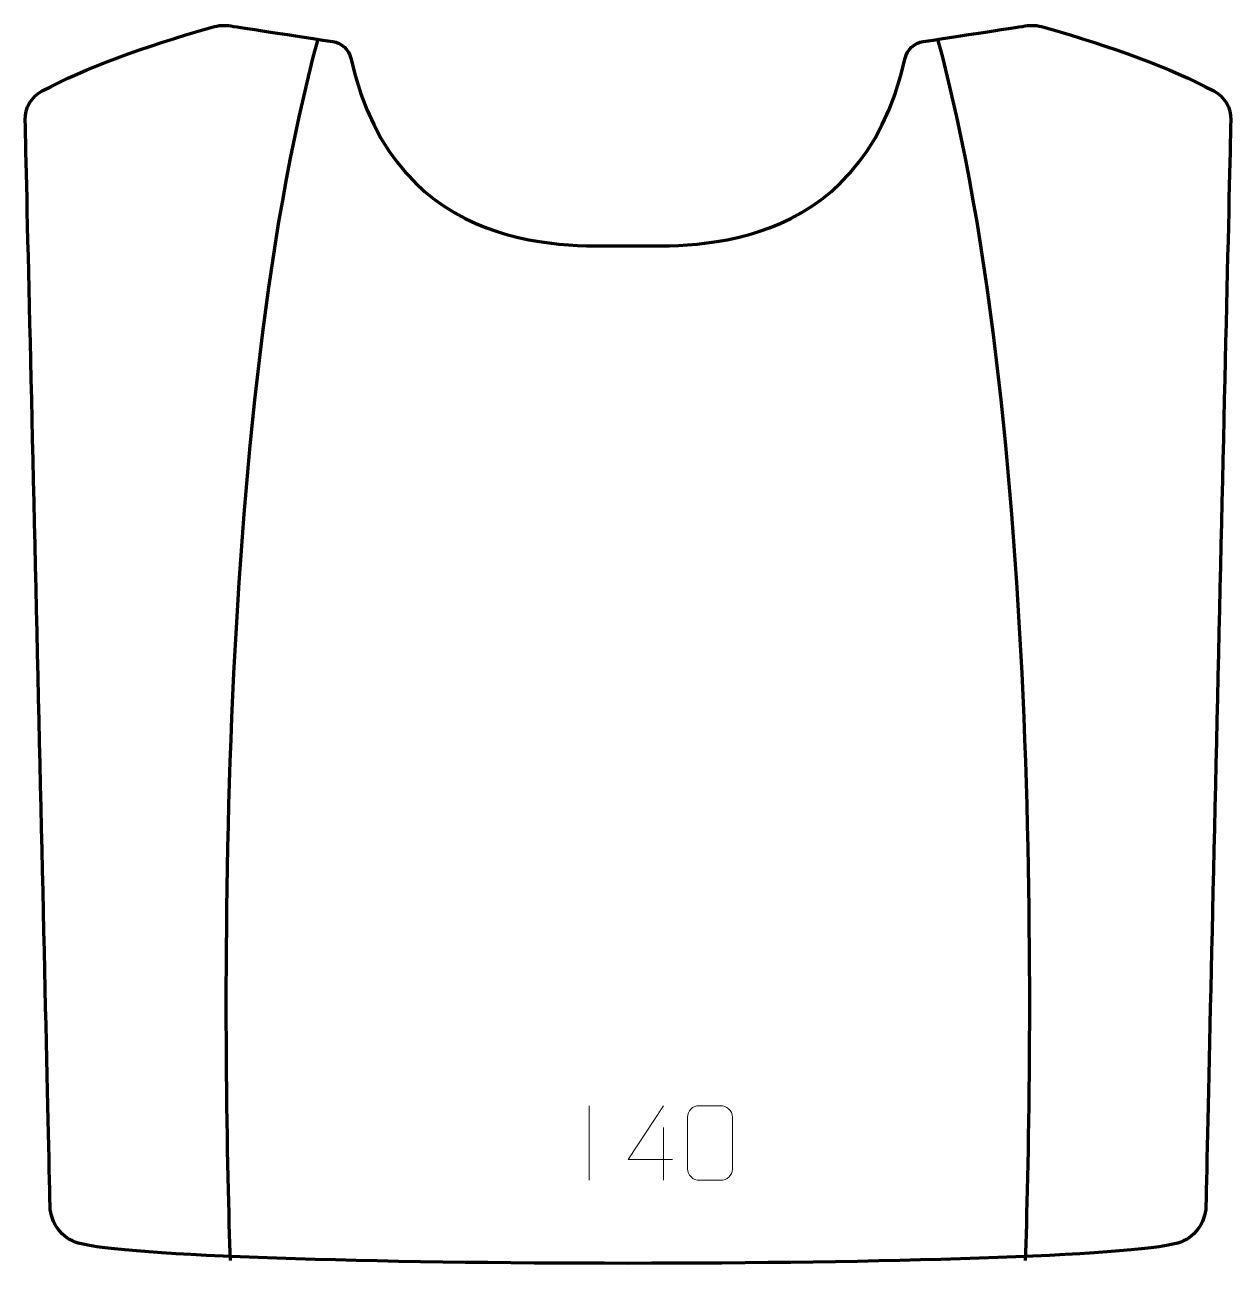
# Model space of a CAD drawing. Header units: millimetres. Extents: x -197 to 208, y -264 to 154.
import ezdxf

# ---------------------------------------------------------------- set-up
doc = ezdxf.new("R2010")
doc.units = ezdxf.units.MM
doc.header["$MEASUREMENT"] = 0
doc.layers.add('layer 1', color=7, linetype='Continuous')
doc.layers.add('layer 2', color=7, linetype='Continuous')

msp = doc.modelspace()

# ---------------------------------------------------------------- linework, layer by layer
at = {"layer": 'layer 1', "color": 230, "lineweight": 200}
msp.add_open_spline([(189.8486, -254.6526), (195.3586, -253.0718), (199.1757, -248.0602), (199.2966, -242.3286), (199.2966, -242.3286), (200.409, -189.508), (206.6115, 77.1747), (207.6561, 121.8805), (207.6561, 121.8805), (207.7503, 125.9233), (205.5461, 129.6585), (201.9728, 131.5522), (201.9728, 131.5522), (187.486, 139.2301), (168.1333, 146.3297), (144.9911, 152.9782), (144.9911, 152.9782), (142.9503, 153.5645), (140.805, 153.7014), (138.7071, 153.3715), (138.7071, 153.3715), (133.8592, 152.6099), (123.1189, 150.9384), (104.471, 148.1162), (104.471, 148.1162), (101.5049, 147.6671), (99.1335, 145.4344), (98.4692, 142.5091), (98.4692, 142.5091), (83.0641, 74.7045), (23.5452, 79.6769), (5.5172, 79.6769), (5.5172, 79.6769), (-12.5105, 79.6769), (-72.0293, 74.7045), (-87.4341, 142.5091), (-87.4341, 142.5091), (-88.0987, 145.4344), (-90.4701, 147.6671), (-93.4362, 148.1162), (-93.4362, 148.1162), (-112.0837, 150.9384), (-122.8244, 152.6099), (-127.6723, 153.3715), (-127.6723, 153.3715), (-129.7699, 153.7014), (-131.9151, 153.5645), (-133.9563, 152.9782), (-133.9563, 152.9782), (-157.0985, 146.3297), (-176.4512, 139.2301), (-190.938, 131.5522), (-190.938, 131.5522), (-194.5113, 129.6585), (-196.7151, 125.9233), (-196.6209, 121.8805), (-196.6209, 121.8805), (-195.5763, 77.1747), (-189.3738, -189.508), (-188.2618, -242.3286), (-188.2618, -242.3286), (-188.1408, -248.0602), (-184.3238, -253.0718), (-178.8137, -254.6526), (-178.8137, -254.6526), (-147.2176, -263.7193), (158.2527, -263.7193), (189.8486, -254.6526)], degree=3, knots=[0, 0, 0, 0, 0.05555556, 0.05555556, 0.05555556, 0.05555556, 0.11111111, 0.11111111, 0.11111111, 0.11111111, 0.16666667, 0.16666667, 0.16666667, 0.16666667, 0.22222222, 0.22222222, 0.22222222, 0.22222222, 0.27777778, 0.27777778, 0.27777778, 0.27777778, 0.33333333, 0.33333333, 0.33333333, 0.33333333, 0.38888889, 0.38888889, 0.38888889, 0.38888889, 0.44444444, 0.44444444, 0.44444444, 0.44444444, 0.5, 0.5, 0.5, 0.5, 0.55555556, 0.55555556, 0.55555556, 0.55555556, 0.61111111, 0.61111111, 0.61111111, 0.61111111, 0.66666667, 0.66666667, 0.66666667, 0.66666667, 0.72222222, 0.72222222, 0.72222222, 0.72222222, 0.77777778, 0.77777778, 0.77777778, 0.77777778, 0.83333333, 0.83333333, 0.83333333, 0.83333333, 0.88888889, 0.88888889, 0.88888889, 0.88888889, 1, 1, 1, 1], dxfattribs=at)
at = {"layer": 'layer 1', "color": 250, "lineweight": 9}
for points in [[(-7.5519, -208.6468), (-7.5519, -208.6468), (-7.5519, -233.6209), (-7.5519, -233.6209)], [(17.4664, -215.9343), (17.4664, -215.9343), (17.4664, -233.599), (17.4664, -233.599)]]:
    msp.add_open_spline(points, degree=3, dxfattribs=at)
for points, knots in [([(20.4105, -226.6954), (20.4105, -226.6954), (5.5888, -226.6954), (5.5888, -226.6954), (5.5888, -226.6954), (5.5888, -226.6954), (17.4664, -208.6249), (17.4664, -208.6249)], [0, 0, 0, 0, 0.33333333, 0.33333333, 0.33333333, 0.33333333, 1, 1, 1, 1]), ([(29.419, -208.6127), (31.7851, -208.6127), (34.1516, -208.6127), (36.5181, -208.6127), (36.5181, -208.6127), (38.4986, -208.5771), (40.5246, -210.0714), (40.5517, -212.5135), (40.5517, -212.5135), (40.5513, -218.2709), (40.5513, -224.0287), (40.5517, -229.7869), (40.5517, -229.7869), (40.4096, -232.1145), (38.7032, -233.5968), (36.5181, -233.6076), (36.5181, -233.6076), (34.1457, -233.6072), (31.7733, -233.6072), (29.4013, -233.6076), (29.4013, -233.6076), (27.4428, -233.7132), (25.4364, -231.8253), (25.4478, -229.8043), (25.4478, -229.8043), (25.4482, -224.0237), (25.4482, -218.2434), (25.4478, -212.4636), (25.4478, -212.4636), (25.4521, -210.3216), (27.2292, -208.5991), (29.419, -208.6127)], [0, 0, 0, 0, 0.11111111, 0.11111111, 0.11111111, 0.11111111, 0.22222222, 0.22222222, 0.22222222, 0.22222222, 0.33333333, 0.33333333, 0.33333333, 0.33333333, 0.44444444, 0.44444444, 0.44444444, 0.44444444, 0.55555556, 0.55555556, 0.55555556, 0.55555556, 0.66666667, 0.66666667, 0.66666667, 0.66666667, 0.77777778, 0.77777778, 0.77777778, 0.77777778, 1, 1, 1, 1])]:
    msp.add_open_spline(points, degree=3, knots=knots, dxfattribs=at)
at = {"layer": 'layer 2', "color": 142, "lineweight": 200}
for points in [[(-127.8078, -260.4831), (-129.5195, -205.0942), (-135.3044, 13.1493), (-98.3117, 149.2724)], [(138.8429, -260.4831), (140.5546, -205.0942), (146.3394, 13.1493), (109.3467, 149.2724)]]:
    msp.add_open_spline(points, degree=3, dxfattribs=at)

doc.saveas('drawing.dxf')
